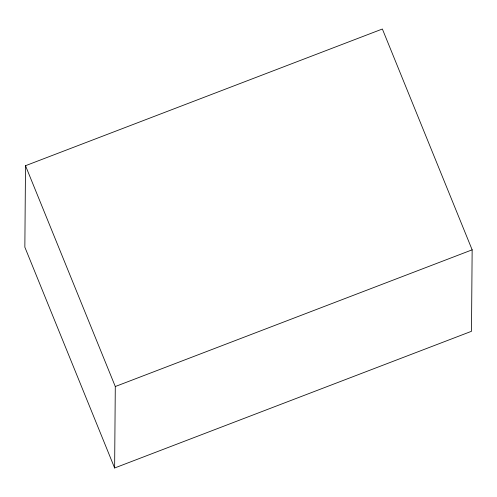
<?xml version="1.0" encoding="UTF-8"?>
<svg xmlns="http://www.w3.org/2000/svg" width="497" height="497" viewBox="0 0 497 497"><rect width="100%" height="100%" fill="white"/><g stroke="black" fill="none" stroke-linecap="round" stroke-linejoin="round"><path stroke-width="0.75" d="M25.509 165.706L24.85 247.171L114.627 467.988L471.491 331.294L472.15 249.829L382.373 29.012L25.509 165.706L115.292 386.523L114.627 467.988M115.292 386.523L472.15 249.829"/></g></svg>
